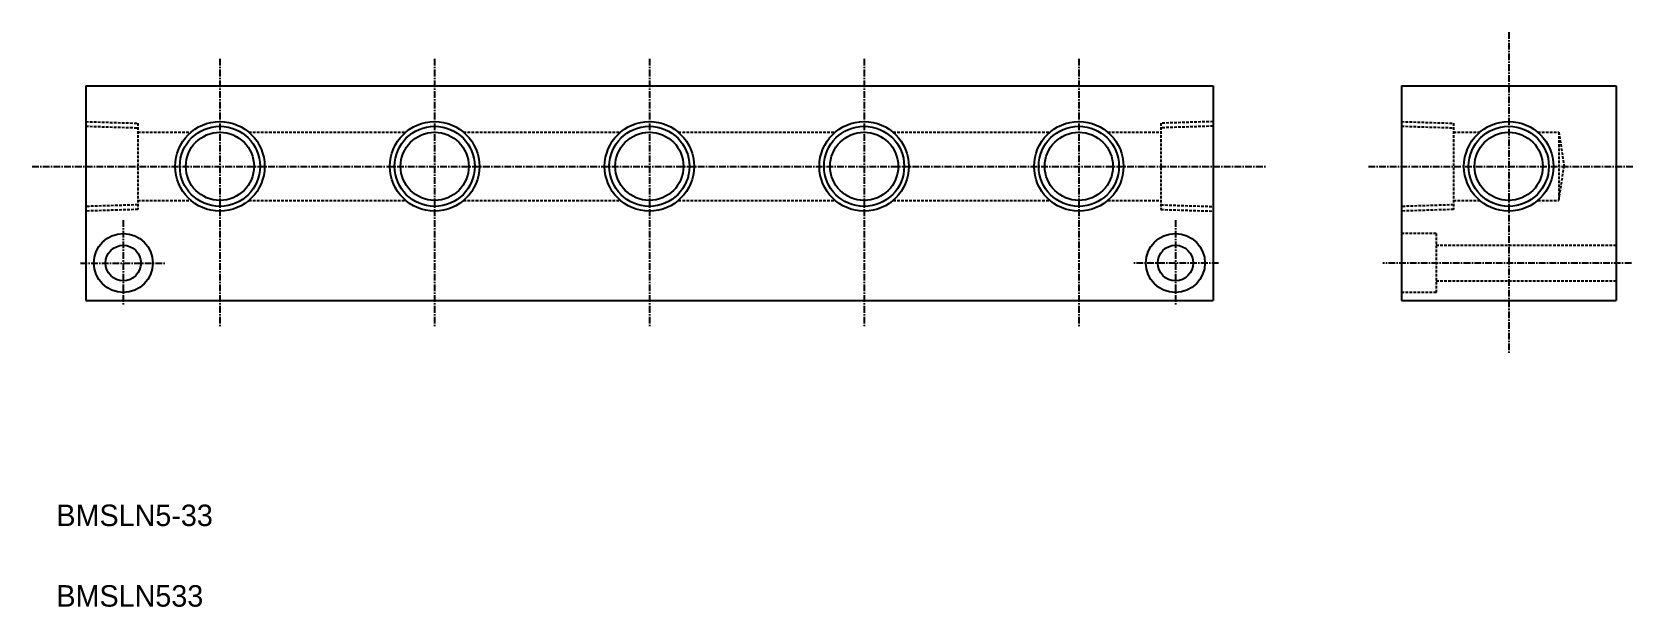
# Model space of a CAD drawing. Extents: x 1491 to 1789, y 324 to 431.
import ezdxf

# ---------------------------------------------------------------- set-up
doc = ezdxf.new("R2010")
doc.units = 0
doc.linetypes.add('CENTER', pattern=[2, 1.25, -0.25, 0.25, -0.25])
doc.linetypes.add('DASHED', pattern=[0.75, 0.5, -0.25])
doc.layers.get('0').update_dxf_attribs({"linetype": 'CONTINUOUS'})
doc.layers.add('CENTER', color=1, linetype='CENTER')

msp = doc.modelspace()

# ---------------------------------------------------------------- linework, layer by layer
at = {"color": 7, "linetype": 'CONTINUOUS'}
for p, q in [((1500.73, 421.26), (1710.73, 421.26)), ((1500.73, 421.26), (1500.73, 381.26)), ((1710.73, 421.26), (1710.73, 381.26)), ((1745.81, 421.26), (1785.81, 421.26)), ((1745.81, 421.26), (1745.81, 381.26)), ((1785.81, 421.26), (1785.81, 381.26)), ((1500.73, 381.26), (1710.73, 381.26)), ((1745.81, 381.26), (1785.81, 381.26))]:
    msp.add_line(p, q, dxfattribs=at)
at = {"color": 3, "linetype": 'DASHED'}
for p, q in [((1500.73, 414.59), (1510.43, 414.29)), ((1500.73, 413.74), (1510.43, 413.43)), ((1510.43, 414.29), (1510.43, 398.23)), ((1510.43, 412.61), (1520.34, 412.61)), ((1531.12, 412.61), (1560.34, 412.61)), ((1571.12, 412.61), (1600.34, 412.61)), ((1611.12, 412.61), (1640.34, 412.61)), ((1651.12, 412.61), (1680.34, 412.61)), ((1691.12, 412.61), (1701.03, 412.61)), ((1710.73, 414.59), (1701.03, 414.29)), ((1701.03, 414.29), (1701.03, 398.23)), ((1710.73, 413.74), (1701.03, 413.43)), ((1745.81, 414.59), (1755.51, 414.29)), ((1745.81, 413.74), (1755.51, 413.43)), ((1755.51, 414.29), (1755.51, 398.23)), ((1755.51, 412.61), (1760.42, 412.61)), ((1771.21, 412.61), (1775.14, 412.61)), ((1775.14, 412.61), (1776.14, 406.26)), ((1775.14, 412.61), (1775.14, 399.91)), ((1775.14, 399.91), (1776.14, 406.26)), ((1510.43, 399.91), (1520.34, 399.91)), ((1531.12, 399.91), (1560.34, 399.91)), ((1571.12, 399.91), (1600.34, 399.91)), ((1611.12, 399.91), (1640.34, 399.91)), ((1651.12, 399.91), (1680.34, 399.91)), ((1691.12, 399.91), (1701.03, 399.91)), ((1755.51, 399.91), (1760.42, 399.91)), ((1771.21, 399.91), (1775.14, 399.91)), ((1510.43, 399.09), (1500.73, 398.79)), ((1510.43, 398.23), (1500.73, 397.93)), ((1701.03, 399.09), (1710.73, 398.79)), ((1701.03, 398.23), (1710.73, 397.93)), ((1755.51, 399.09), (1745.81, 398.79)), ((1755.51, 398.23), (1745.81, 397.93)), ((1752.31, 393.76), (1745.81, 393.76)), ((1752.31, 393.76), (1752.31, 382.76)), ((1752.31, 391.56), (1785.81, 391.56)), ((1752.31, 384.96), (1785.81, 384.96)), ((1752.31, 382.76), (1745.81, 382.76))]:
    msp.add_line(p, q, dxfattribs=at)
at = {"color": 3, "linetype": 'CONTINUOUS'}
for centre in [(1525.73, 406.26), (1565.73, 406.26), (1605.73, 406.26), (1645.73, 406.26), (1685.73, 406.26), (1765.81, 406.26)]:
    msp.add_circle(centre, 8.33, dxfattribs=at)
at = {"color": 7, "linetype": 'CONTINUOUS'}
for centre, radius in [((1525.73, 406.26), 7.47), ((1525.73, 406.26), 6.35), ((1565.73, 406.26), 7.47), ((1565.73, 406.26), 6.35), ((1605.73, 406.26), 7.47), ((1605.73, 406.26), 6.35), ((1645.73, 406.26), 7.47), ((1645.73, 406.26), 6.35), ((1685.73, 406.26), 7.47), ((1685.73, 406.26), 6.35), ((1765.81, 406.26), 7.47), ((1765.81, 406.26), 6.35), ((1507.73, 388.26), 5.5), ((1507.73, 388.26), 3.3), ((1703.73, 388.26), 5.5), ((1703.73, 388.26), 3.3)]:
    msp.add_circle(centre, radius, dxfattribs=at)
at = {"layer": 'CENTER', "color": 1, "linetype": 'CENTER'}
for p, q in [((1765.81, 431.26), (1765.81, 371.26)), ((1525.73, 426.26), (1525.73, 376.26)), ((1565.73, 426.26), (1565.73, 376.26)), ((1605.73, 426.26), (1605.73, 376.26)), ((1645.73, 426.26), (1645.73, 376.26)), ((1685.73, 426.26), (1685.73, 376.26)), ((1490.73, 406.26), (1720.73, 406.26)), ((1739.67, 406.26), (1789.14, 406.26)), ((1507.73, 396.26), (1507.73, 380.26)), ((1703.73, 396.26), (1703.73, 380.26)), ((1499.73, 388.26), (1515.73, 388.26)), ((1711.73, 388.26), (1695.73, 388.26)), ((1788.66, 388.26), (1742.33, 388.26))]:
    msp.add_line(p, q, dxfattribs=at)

# ---------------------------------------------------------------- texts
at = {"color": 7, "linetype": 'CONTINUOUS'}
for s, p in [('BMSLN5-33', (1495.27, 339.28)), ('BMSLN533', (1495.27, 324.28))]:
    msp.add_text(s, height=4, dxfattribs=at).set_placement(p)

doc.saveas('drawing.dxf')
